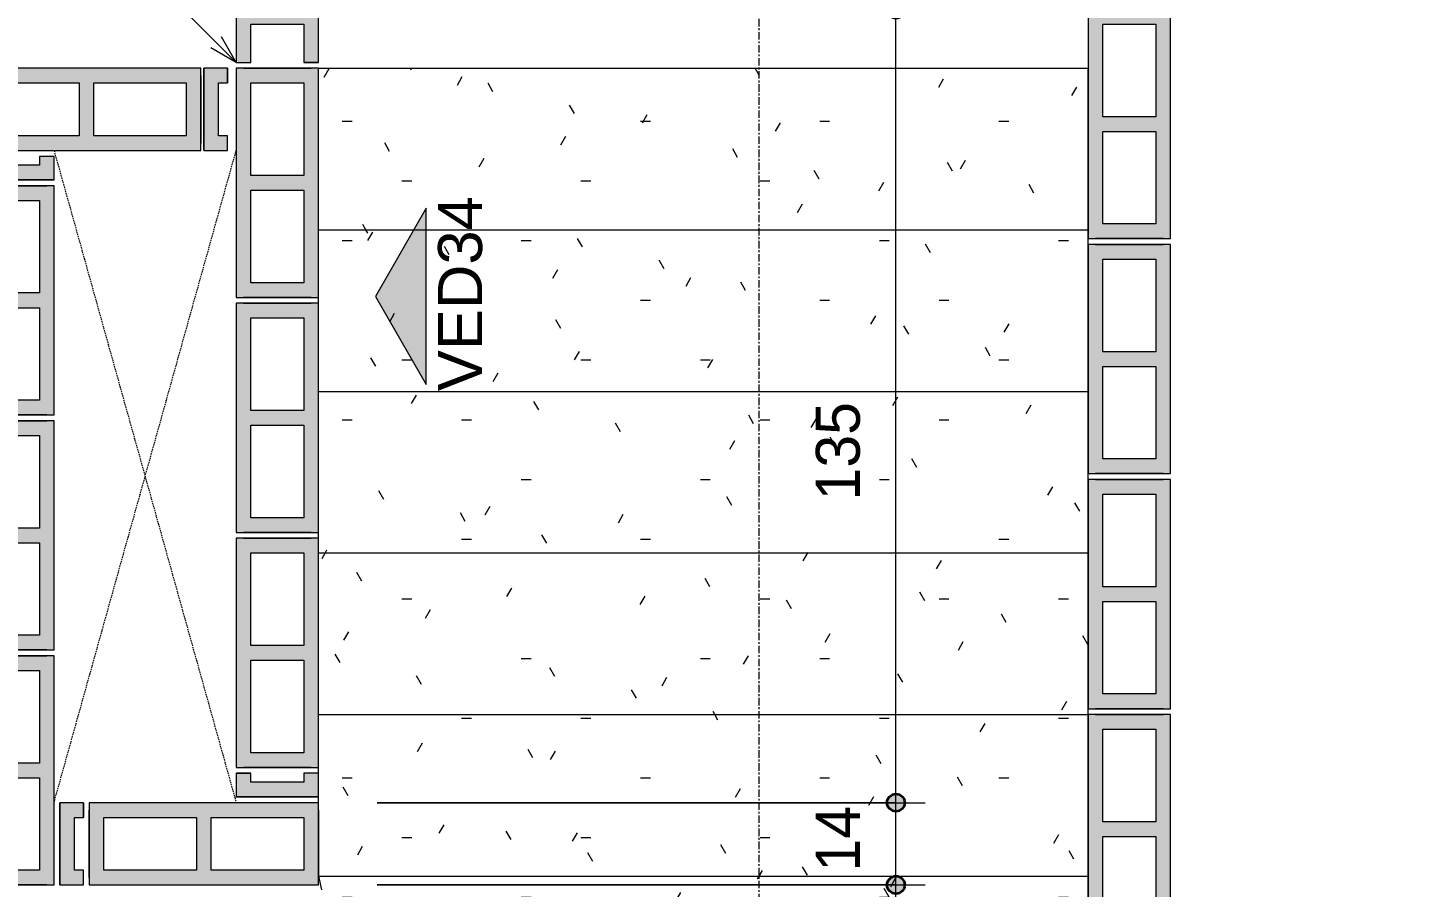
# Model space of a CAD drawing. Header units: centimetres. Extents: x 170 to 13828, y -2277 to 8860.
# Drawn here: x 12671.6 to 12906.6, y -435.2 to -288.8 of the extents above; entities that cross this region are included whole.
import ezdxf

# ---------------------------------------------------------------- set-up
doc = ezdxf.new("R2010")
doc.units = ezdxf.units.CM
doc.linetypes.add('Linha de eixo', pattern=[2.2225, 1.27, -0.3175, 0.3175, -0.3175])
doc.linetypes.add('Projeção', pattern=[0.396875, 0.238125, -0.15875])
for name, color, linetype, lineweight, true_color in [('A-ANNO-DIMS-1', 1, 'Continuous', 9, 0xff0000), ('A-DETL-1', 1, 'Continuous', 9, 0xff0000), ('G-ANNO-SYMB-1', 251, 'Continuous', 9, 0x646464), ('S-BEAM-3', 9, 'Continuous', 9, 0xc0c0c0), ('S-BEAM-5', 6, 'Continuous', 9, 0xff00ff)]:
    doc.layers.add(name, color=color, linetype=linetype, lineweight=lineweight, true_color=true_color)
for name, color, linetype, lineweight in [('A-ANNO-DIMS-50', 7, 'Continuous', 9), ('A-DETL-GENF', 7, 'Continuous', 9), ('A-FLOR-OVHD', 7, 'Projeção', 9), ('G-ANNO-SYMB', 7, 'Continuous', 9), ('S-BEAM', 7, 'Continuous', 9), ('S-BEAM-2', 7, 'Continuous', 13), ('S-GRID-1', 7, 'Linha de eixo', 9), ('S-STRS', 7, 'Continuous', 9), ('S-STRS-1', 7, 'Projeção', 9)]:
    doc.layers.add(name, color=color, linetype=linetype, lineweight=lineweight)
doc.styles.add('Arial_2', font='arial.ttf', dxfattribs={"height": 7.5})
doc.styles.add('Bahnschrift_13', font='', dxfattribs={"height": 7.5})
doc.styles.get('Bahnschrift_13').set_extended_font_data('Bahnschrift')
doc.dimstyles.new('COTA_ACUMULADA', dxfattribs={"dimscale": 30.48, "dimtxt": 8.33133, "dimasz": 0.049213, "dimexe": 0, "dimexo": 0.0625, "dimgap": 0.131234, "dimtad": 0, "dimjust": 2, "dimdec": 0, "dimzin": 0, "dimdsep": 46, "dimtxsty": 'Bahnschrift_13', "dimblk1": 'NONE', "dimblk2": 'OPEN30', "dimsah": 1, "dimcen": 0.09, "dimse1": 1, "dimsd1": 1, "dimazin": 0, "dimtfac": 1, "dimtdec": 4, "dimtix": 1, "dimtmove": 2, "dimatfit": 3, "dimfxl": 0, "dimfxlon": 1, "dimtvp": 1, "dimtolj": 1, "dimtzin": 0, "dimarcsym": 2})
doc.dimstyles.new('COTA_LINEAR', dxfattribs={"dimscale": 30.48, "dimtxt": 8.33133, "dimasz": 0.393701, "dimexe": 0.164042, "dimexo": 0.328084, "dimgap": 0.131234, "dimtad": 1, "dimdec": 0, "dimzin": 0, "dimdsep": 46, "dimtxsty": 'Bahnschrift_13', "dimblk1": 'DOTSMALL', "dimblk2": 'DOTSMALL', "dimsah": 1, "dimcen": 0.09, "dimdle": 0.164042, "dimazin": 0, "dimtfac": 1, "dimtdec": 4, "dimtix": 1, "dimtmove": 0, "dimatfit": 3, "dimfxl": 1, "dimtvp": 1, "dimtolj": 1, "dimtzin": 0, "dimarcsym": 2})
doc.dimstyles.new('COTA_LINEAR_1', dxfattribs={"dimscale": 30.48, "dimtxt": 8.33133, "dimasz": 0.393701, "dimexe": 0.164042, "dimexo": 0.328084, "dimgap": 0.131234, "dimtad": 1, "dimdec": 0, "dimzin": 0, "dimdsep": 46, "dimtxsty": 'Bahnschrift_13', "dimblk1": 'DOTSMALL', "dimblk2": 'DOTSMALL', "dimsah": 1, "dimcen": 0.09, "dimdle": 0.164042, "dimazin": 0, "dimtfac": 1, "dimtdec": 4, "dimtix": 1, "dimtmove": 2, "dimatfit": 3, "dimfxl": 1, "dimtvp": 1, "dimtolj": 1, "dimtzin": 0, "dimarcsym": 2})
pattern_1 = [(0, (12430.514, 0), (40.64, 10.16), [1.676, -28.804, 1.676, -28.804, -162.56]), (0, (12430.514, 0), (40.64, 10.16), [-60.96, 1.676, -59.284, 1.676, -28.804, -71.12]), (0, (12430.514, 0), (40.64, 10.16), [-152.4, 1.676, -18.644, 1.676, -49.124]), (120, (12445.754, 5.08), (-29.11882, 30.11527), [1.676, -28.804, 1.676, -28.804, -162.56]), (120, (12445.754, 5.08), (-29.11882, 30.11527), [-60.96, 1.676, -59.284, 1.676, -28.804, -71.12]), (120, (12445.754, 5.08), (-29.11882, 30.11527), [-152.4, 1.676, -18.644, 1.676, -49.124]), (240, (12450.834, 25.4), (-11.52118, -40.27527), [1.676, -28.804, 1.676, -28.804, -162.56]), (240, (12450.834, 25.4), (-11.52118, -40.27527), [-60.96, 1.676, -59.284, 1.676, -28.804, -71.12]), (240, (12450.834, 25.4), (-11.52118, -40.27527), [-152.4, 1.676, -18.644, 1.676, -49.124])]

# ---------------------------------------------------------------- blocks, each defined once
blk = doc.blocks.new('LEONE - BLOCO VEDAÇÃO 14X39X19 - LEONE - BLOCO VEDAÇÃO 14X39X19-2827593-COBERTURA - MODULAÇÃO 2ª FIADA')
at = {"layer": 'S-BEAM-5'}
h = blk.add_hatch(color=256, dxfattribs=at)
h.paths.add_polyline_path([(-19.5, 0), (-19.5, -7), (19.5, -7), (19.5, 7), (-19.5, 7), (-19.5, 4.5)])
h.paths.add_polyline_path([(-17, 4.5), (-1.25, 4.5), (-1.25, -4.5), (-17, -4.5)])
h.paths.add_polyline_path([(1.25, -4.5), (1.25, 4.5), (17, 4.5), (17, -4.5), (4.5, -4.5)])
at = {"layer": 'A-DETL-GENF'}
for p, q in [((19.5, 7), (-19.5, 7)), ((-19.5, 7), (-19.5, 0)), ((19.5, 0), (19.5, 7)), ((-17, -4.5), (-17, 4.5)), ((-17, 4.5), (-1.25, 4.5)), ((-1.25, 4.5), (-1.25, -4.5)), ((1.25, -4.5), (1.25, 4.5)), ((1.25, 4.5), (17, 4.5)), ((17, 4.5), (17, -4.5)), ((-19.5, 0), (-19.5, -7)), ((19.5, -7), (19.5, 0)), ((-1.25, -4.5), (-17, -4.5)), ((17, -4.5), (1.25, -4.5)), ((-19.5, -7), (19.5, -7))]:
    blk.add_line(p, q, dxfattribs=at)
at = {"layer": 'S-BEAM-2'}
for p, q in [((-19.5, 7), (-19.5, -7)), ((19.5, 7), (-19.5, 7)), ((-19.5, 7), (-19.5, -7)), ((-19.5, -5.75), (-19.5, 5.75)), ((19.5, -7), (19.5, 7)), ((19.5, -7), (19.5, 7)), ((19.5, 5.75), (19.5, -5.75)), ((-19.5, -7), (19.5, -7))]:
    blk.add_line(p, q, dxfattribs=at)
at = {"layer": 'S-BEAM-3'}
for p, q in [((-17, 4.5), (-1.25, 4.5)), ((-17, -4.5), (-17, 4.5)), ((-1.25, 4.5), (-1.25, -4.5)), ((1.25, 4.5), (17, 4.5)), ((1.25, -4.5), (1.25, 4.5)), ((17, 4.5), (17, -4.5)), ((-1.25, -4.5), (-17, -4.5)), ((17, -4.5), (1.25, -4.5))]:
    blk.add_line(p, q, dxfattribs=at)
blk = doc.blocks.new('LEONE - BLOCO VEDAÇÃO 14x04x19 - LEONE - BLOCO VEDAÇÃO 14x04x19-2838453-COBERTURA - MODULAÇÃO 2ª FIADA')
at = {"layer": 'S-BEAM-5'}
blk.add_hatch(color=256, dxfattribs=at).paths.add_polyline_path([(-2.5, 7), (-2.5, -7), (1.5, -7), (1.5, -4.5), (0, -4.5), (0, 4.5), (1.5, 4.5), (1.5, 7), (0, 7)])
at = {"layer": 'A-DETL-GENF'}
for p, q in [((1.5, 7), (-2.5, 7)), ((-2.5, 7), (-2.5, 0)), ((1.5, 4.5), (1.5, 7)), ((0, 4.5), (1.5, 4.5)), ((0, -4.5), (0, 4.5)), ((-2.5, 0), (-2.5, -7)), ((1.5, -4.5), (0, -4.5)), ((1.5, -7), (1.5, -4.5)), ((-2.5, -7), (1.5, -7))]:
    blk.add_line(p, q, dxfattribs=at)
at = {"layer": 'S-BEAM-2'}
for p, q in [((1.5, 7), (-2.5, 7)), ((-2.5, -7), (-2.5, 7)), ((1.5, 7), (1.5, 4.5)), ((1.5, -7), (1.5, -4.5)), ((-2.5, -7), (1.5, -7))]:
    blk.add_line(p, q, dxfattribs=at)
at = {"layer": 'S-BEAM-3'}
for p, q in [((0, -4.5), (0, 4.5)), ((0, 4.5), (1.5, 4.5)), ((1.5, -4.5), (0, -4.5))]:
    blk.add_line(p, q, dxfattribs=at)
blk = doc.blocks.new('LEONE - BLOCO VEDAÇÃO 14X39X19 - LEONE - BLOCO VEDAÇÃO 14X39X19-V7-COBERTURA - MODULAÇÃO 2ª FIADA')
at = {"layer": 'S-BEAM-5'}
h = blk.add_hatch(color=256, dxfattribs=at)
h.paths.add_polyline_path([(19.5, -7), (19.5, 7), (-19.5, 7), (-19.5, -7), (-0.77, -7)])
h.paths.add_polyline_path([(17, -4.5), (1.25, -4.5), (1.25, 4.5), (17, 4.5), (17, 2)])
h.paths.add_polyline_path([(-17, -4.5), (-17, 4.5), (-1.25, 4.5), (-1.25, -4.5)])
at = {"layer": 'A-DETL-GENF'}
for p, q in [((19.5, 7), (-19.5, 7)), ((-19.5, 7), (-19.5, 0)), ((19.5, 0), (19.5, 7)), ((-17, -4.5), (-17, 4.5)), ((-17, 4.5), (-1.25, 4.5)), ((-1.25, 4.5), (-1.25, -4.5)), ((1.25, -4.5), (1.25, 4.5)), ((1.25, 4.5), (17, 4.5)), ((17, 4.5), (17, -4.5)), ((-19.5, 0), (-19.5, -7)), ((19.5, -7), (19.5, 0)), ((-1.25, -4.5), (-17, -4.5)), ((17, -4.5), (1.25, -4.5)), ((-19.5, -7), (19.5, -7))]:
    blk.add_line(p, q, dxfattribs=at)
at = {"layer": 'S-BEAM-2'}
for p, q in [((-19.5, 7), (-19.5, -7)), ((19.5, 7), (-19.5, 7)), ((-19.5, 7), (-19.5, -7)), ((-19.5, -5.75), (-19.5, 5.75)), ((19.5, -7), (19.5, 7)), ((19.5, -7), (19.5, 7)), ((19.5, 5.75), (19.5, -5.75)), ((-19.5, -7), (19.5, -7))]:
    blk.add_line(p, q, dxfattribs=at)
at = {"layer": 'S-BEAM-3'}
for p, q in [((-17, 4.5), (-1.25, 4.5)), ((-17, -4.5), (-17, 4.5)), ((-1.25, 4.5), (-1.25, -4.5)), ((1.25, 4.5), (17, 4.5)), ((1.25, -4.5), (1.25, 4.5)), ((17, 4.5), (17, -4.5)), ((-1.25, -4.5), (-17, -4.5)), ((17, -4.5), (1.25, -4.5))]:
    blk.add_line(p, q, dxfattribs=at)
blk = doc.blocks.new('LEONE - BLOCO 14X39X1 - LEONE - BLOCO 14X39X19-2886981-COBERTURA - MODULAÇÃO 2ª FIADA')
at = {"layer": 'S-BEAM-3'}
h = blk.add_hatch(color=256, dxfattribs=at)
h.paths.add_polyline_path([(-3.78, -7), (19.5, -7), (19.5, 7), (-19.5, 7), (-19.5, -7)])
h.paths.add_polyline_path([(-3.78, -4.5), (-17, -4.5), (-17, 4.5), (-1.25, 4.5), (-1.25, -4.5)])
h.paths.add_polyline_path([(1.25, -4.5), (1.25, 4.5), (17, 4.5), (17, -4.5)])
at = {"layer": 'A-DETL-GENF'}
for p, q in [((19.5, 7), (-19.5, 7)), ((-19.5, 7), (-19.5, 0)), ((19.5, 0), (19.5, 7)), ((-17, -4.5), (-17, 4.5)), ((-17, 4.5), (-1.25, 4.5)), ((-1.25, 4.5), (-1.25, -4.5)), ((1.25, -4.5), (1.25, 4.5)), ((1.25, 4.5), (17, 4.5)), ((17, 4.5), (17, -4.5)), ((-19.5, 0), (-19.5, -7)), ((19.5, -7), (19.5, 0)), ((-1.25, -4.5), (-17, -4.5)), ((17, -4.5), (1.25, -4.5)), ((-19.5, -7), (19.5, -7))]:
    blk.add_line(p, q, dxfattribs=at)
at = {"layer": 'S-BEAM-2'}
for p, q in [((-19.5, 7), (-19.5, -7)), ((19.5, 7), (-19.5, 7)), ((-19.5, 5.75), (-19.5, -5.75)), ((-19.5, -5.75), (-19.5, 5.75)), ((19.5, -7), (19.5, 7)), ((19.5, -7), (19.5, 7)), ((19.5, 5.75), (19.5, -5.75)), ((-19.5, -7), (19.5, -7))]:
    blk.add_line(p, q, dxfattribs=at)
at = {"layer": 'S-BEAM-3'}
for p, q in [((-17, 4.5), (-1.25, 4.5)), ((-17, -4.5), (-17, 4.5)), ((-1.25, 4.5), (-1.25, -4.5)), ((1.25, 4.5), (17, 4.5)), ((1.25, -4.5), (1.25, 4.5)), ((17, 4.5), (17, -4.5)), ((-1.25, -4.5), (-17, -4.5)), ((17, -4.5), (1.25, -4.5))]:
    blk.add_line(p, q, dxfattribs=at)
blk = doc.blocks.new('LEONE - BLOCO VEDAÇÃO 14x09x1 - LEONE - BLOCO VEDAÇÃO 14x09x19-3306052-COBERTURA - MODULAÇÃO 2ª FIADA')
at = {"layer": 'S-BEAM-5'}
blk.add_hatch(color=256, dxfattribs=at).paths.add_polyline_path([(4.5, -7), (4.5, -4.5), (-2, -4.5), (-2, 4.5), (4.5, 4.5), (4.5, 7), (-4.5, 7), (-4.5, -7), (1.61, -7)])
at = {"layer": 'A-DETL-GENF'}
for p, q in [((-4.5, 7), (-4.5, 0)), ((0, 7), (-4.5, 7)), ((4.5, 7), (0, 7)), ((4.5, 4.5), (4.5, 7)), ((-2, -4.5), (-2, 4.5)), ((-2, 4.5), (4.5, 4.5)), ((-4.5, 0), (-4.5, -7)), ((4.5, -4.5), (-2, -4.5)), ((4.5, -7), (4.5, -4.5)), ((-4.5, -7), (0, -7)), ((0, -7), (4.5, -7))]:
    blk.add_line(p, q, dxfattribs=at)
at = {"layer": 'S-BEAM-2'}
for p, q in [((4.5, 7), (-4.5, 7)), ((-4.5, 7), (-4.5, -7)), ((-4.5, -7), (-4.5, 7)), ((-4.5, 5.75), (-4.5, -5.75)), ((-4.5, -5.75), (-4.5, 5.75)), ((4.5, 7), (4.5, 4.5)), ((4.5, -7), (4.5, -4.5)), ((-4.5, -7), (4.5, -7))]:
    blk.add_line(p, q, dxfattribs=at)
at = {"layer": 'S-BEAM-3'}
for p, q in [((-2, 4.5), (4.5, 4.5)), ((-2, -4.5), (-2, 4.5)), ((4.5, -4.5), (-2, -4.5))]:
    blk.add_line(p, q, dxfattribs=at)
blk = doc.blocks.new('Elevação - Número de detalhe-3354112-COBERTURA - MODULAÇÃO 2ª FIADA')
at = {"layer": 'G-ANNO-SYMB-1'}
blk.add_hatch(color=256, dxfattribs=at).paths.add_polyline_path([(0.3, 0), (-0.3, 0), (0, 0.1732)])
at = {"layer": 'G-ANNO-SYMB'}
for p, q in [((0, 0.1732), (-0.3, 0)), ((0.3, 0), (0, 0.1732)), ((-0.3, 0), (0.3, 0))]:
    blk.add_line(p, q, dxfattribs=at)
blk = doc.blocks.new('DIMBLOCK59-COBERTURA - MODULAÇÃO 2ª FIADA')
at = {"layer": 'A-ANNO-DIMS-50', "lineweight": 35, "true_color": 0xff0000}
h = blk.add_hatch(color=1, dxfattribs=at)
edge = h.paths.add_edge_path()
edge.add_arc((12866.14, -262.51), 1.5, 0, 360)
h = blk.add_hatch(color=1, dxfattribs=at)
edge = h.paths.add_edge_path()
edge.add_arc((13277.14, -262.51), 1.5, 0, 360)
at = {"layer": 'A-ANNO-DIMS-50', "color": 1, "true_color": 0xff0000}
for p, q in [((12866.14, -270.38), (12866.14, -257.51)), ((13277.14, -285.76), (13277.14, -257.51)), ((12866.14, -262.51), (13277.14, -262.51)), ((12866.14, -262.51), (12866.14, -270.38)), ((13277.14, -262.51), (13277.14, -285.76))]:
    blk.add_line(p, q, dxfattribs=at)
at = {"layer": 'A-ANNO-DIMS-50', "color": 1, "lineweight": 35, "true_color": 0xff0000}
for centre in [(12866.14, -262.51), (13277.14, -262.51)]:
    blk.add_circle(centre, 1.5, dxfattribs=at)
at = {"layer": 'A-ANNO-DIMS-50', "color": 0, "insert": (13065.14, -248.86), "char_height": 7.5, "width": 15.6023, "attachment_point": 1, "line_spacing_factor": 1.009858, "style": 'Bahnschrift_13'}
blk.add_mtext('411', dxfattribs=at)
blk = doc.blocks.new('_DotSmall')
at = {"color": 0, "linetype": 'ByBlock', "const_width": 0.5}
blk.add_lwpolyline([(-0.0625, 0, 1), (0.0625, 0, 1)], format="xyb", close=True, dxfattribs=at)
blk = doc.blocks.new('DIMBLOCK78-COBERTURA - MODULAÇÃO 2ª FIADA')
at = {"layer": 'A-ANNO-DIMS-50', "lineweight": 35, "true_color": 0xff0000}
h = blk.add_hatch(color=1, dxfattribs=at)
edge = h.paths.add_edge_path()
edge.add_arc((12819.43, -434.76), 1.5, 0, 360)
h = blk.add_hatch(color=1, dxfattribs=at)
edge = h.paths.add_edge_path()
edge.add_arc((12819.43, -495.76), 1.5, 0, 360)
at = {"layer": 'A-ANNO-DIMS-50', "color": 1, "true_color": 0xff0000}
for p, q in [((12731.14, -434.76), (12824.43, -434.76)), ((12819.43, -434.76), (12731.14, -434.76)), ((12819.43, -495.76), (12819.43, -434.76)), ((12847.11, -495.76), (12814.43, -495.76)), ((12819.43, -495.76), (12847.11, -495.76))]:
    blk.add_line(p, q, dxfattribs=at)
at = {"layer": 'A-ANNO-DIMS-50', "color": 1, "lineweight": 35, "true_color": 0xff0000}
for centre in [(12819.43, -434.76), (12819.43, -495.76)]:
    blk.add_circle(centre, 1.5, dxfattribs=at)
at = {"layer": 'A-ANNO-DIMS-50', "color": 0, "insert": (12805.79, -469.74), "char_height": 7.5, "width": 10.755, "attachment_point": 1, "rotation": 90, "line_spacing_factor": 1.009858, "style": 'Bahnschrift_13'}
blk.add_mtext('61', dxfattribs=at)
blk = doc.blocks.new('DIMBLOCK79-COBERTURA - MODULAÇÃO 2ª FIADA')
at = {"layer": 'A-ANNO-DIMS-50', "lineweight": 35, "true_color": 0xff0000}
h = blk.add_hatch(color=1, dxfattribs=at)
edge = h.paths.add_edge_path()
edge.add_arc((12819.43, -420.76), 1.5, 0, 360)
h = blk.add_hatch(color=1, dxfattribs=at)
edge = h.paths.add_edge_path()
edge.add_arc((12819.43, -434.76), 1.5, 0, 360)
at = {"layer": 'A-ANNO-DIMS-50', "color": 1, "true_color": 0xff0000}
for p, q in [((12731.14, -420.76), (12824.43, -420.76)), ((12819.43, -420.76), (12731.14, -420.76)), ((12819.43, -434.76), (12819.43, -420.76)), ((12731.14, -434.76), (12824.43, -434.76)), ((12819.43, -434.76), (12731.14, -434.76))]:
    blk.add_line(p, q, dxfattribs=at)
at = {"layer": 'A-ANNO-DIMS-50', "color": 1, "lineweight": 35, "true_color": 0xff0000}
for centre in [(12819.43, -420.76), (12819.43, -434.76)]:
    blk.add_circle(centre, 1.5, dxfattribs=at)
at = {"layer": 'A-ANNO-DIMS-50', "color": 0, "insert": (12805.79, -432.49), "char_height": 7.5, "width": 11.3609, "attachment_point": 1, "rotation": 90, "line_spacing_factor": 1.009858, "style": 'Bahnschrift_13'}
blk.add_mtext('14', dxfattribs=at)
blk = doc.blocks.new('DIMBLOCK80-COBERTURA - MODULAÇÃO 2ª FIADA')
at = {"layer": 'A-ANNO-DIMS-50', "lineweight": 35, "true_color": 0xff0000}
h = blk.add_hatch(color=1, dxfattribs=at)
edge = h.paths.add_edge_path()
edge.add_arc((12819.43, -285.76), 1.5, 0, 360)
h = blk.add_hatch(color=1, dxfattribs=at)
edge = h.paths.add_edge_path()
edge.add_arc((12819.43, -420.76), 1.5, 0, 360)
at = {"layer": 'A-ANNO-DIMS-50', "color": 1, "true_color": 0xff0000}
for p, q in [((12731.14, -285.76), (12824.43, -285.76)), ((12819.43, -285.76), (12731.14, -285.76)), ((12819.43, -420.76), (12819.43, -285.76)), ((12731.14, -420.76), (12824.43, -420.76)), ((12819.43, -420.76), (12731.14, -420.76))]:
    blk.add_line(p, q, dxfattribs=at)
at = {"layer": 'A-ANNO-DIMS-50', "color": 1, "lineweight": 35, "true_color": 0xff0000}
for centre in [(12819.43, -285.76), (12819.43, -420.76)]:
    blk.add_circle(centre, 1.5, dxfattribs=at)
at = {"layer": 'A-ANNO-DIMS-50', "color": 0, "insert": (12805.79, -369.31), "char_height": 7.5, "width": 17.723, "attachment_point": 1, "rotation": 90, "line_spacing_factor": 1.009858, "style": 'Bahnschrift_13'}
blk.add_mtext('135', dxfattribs=at)
blk = doc.blocks.new('DIMBLOCK125-COBERTURA - MODULAÇÃO 2ª FIADA')
at = {"layer": 'A-ANNO-DIMS-50', "color": 1, "true_color": 0xff0000}
for p, q in [((13277.14, -340.9), (13262.14, -336.88)), ((13227.14, -340.9), (13277.14, -340.9)), ((13277.14, -340.9), (13262.14, -344.92)), ((13277.14, -340.9), (13277.14, -340.9)), ((13277.14, -340.9), (13277.14, -340.9))]:
    blk.add_line(p, q, dxfattribs=at)
at = {"layer": 'A-ANNO-DIMS-50', "color": 0, "insert": (13261.24, -327.25), "char_height": 7.5, "width": 18.4804, "attachment_point": 1, "line_spacing_factor": 1.009858, "style": 'Bahnschrift_13'}
blk.add_mtext('481', dxfattribs=at)
blk = doc.blocks.new('_None')
blk = doc.blocks.new('_Open30')
at = {"color": 0, "linetype": 'ByBlock', "lineweight": -2}
for p, q in [((-1, 0.27), (0, 0)), ((0, 0), (-1, -0.27)), ((0, 0), (-1, 0))]:
    blk.add_line(p, q, dxfattribs=at)
blk = doc.blocks.new('DIMBLOCK126-COBERTURA - MODULAÇÃO 2ª FIADA')
at = {"layer": 'A-ANNO-DIMS-50', "color": 1, "true_color": 0xff0000}
for p, q in [((13607.14, -340.9), (13592.14, -336.88)), ((13557.14, -340.9), (13607.14, -340.9)), ((13607.14, -340.9), (13592.14, -344.92)), ((13607.14, -340.9), (13607.14, -340.9)), ((13607.14, -340.9), (13607.14, -340.9))]:
    blk.add_line(p, q, dxfattribs=at)
at = {"layer": 'A-ANNO-DIMS-50', "color": 0, "insert": (13593.64, -327.25), "char_height": 7.5, "width": 15.6023, "attachment_point": 1, "line_spacing_factor": 1.009858, "style": 'Bahnschrift_13'}
blk.add_mtext('811', dxfattribs=at)
blk = doc.blocks.new('DIMBLOCK137-COBERTURA - MODULAÇÃO 2ª FIADA')
at = {"layer": 'A-ANNO-DIMS-50', "color": 1, "true_color": 0xff0000}
for p, q in [((12761.8, -510.76), (12761.8, -560.76)), ((12761.8, -560.76), (12757.78, -545.76)), ((12761.8, -560.76), (12765.82, -545.76)), ((12761.8, -560.76), (12761.8, -560.76)), ((12761.8, -560.76), (12761.8, -560.76))]:
    blk.add_line(p, q, dxfattribs=at)
at = {"layer": 'A-ANNO-DIMS-50', "color": 0, "insert": (12748.15, -560.26), "char_height": 7.5, "width": 19.9952, "attachment_point": 1, "rotation": 90, "line_spacing_factor": 1.009858, "style": 'Bahnschrift_13'}
blk.add_mtext('427', dxfattribs=at)

msp = doc.modelspace()

# ---------------------------------------------------------------- hatches: boundary and pattern name
at = {"layer": 'S-STRS'}
h = msp.add_hatch(dxfattribs=at)
h.set_pattern_fill('FP_5', color=256, style=0, pattern_type=2)
h.set_pattern_definition(pattern_1)
h.paths.add_polyline_path([(12852.14, -323.26), (12852.14, -295.76), (12721.14, -295.76), (12721.14, -323.26), (12821.83, -323.26)])
h = msp.add_hatch(dxfattribs=at)
h.set_pattern_fill('FP_5', color=256, style=0, pattern_type=2)
h.set_pattern_definition(pattern_1)
h.paths.add_polyline_path([(12852.14, -350.76), (12852.14, -323.26), (12721.14, -323.26), (12721.14, -350.76), (12821.83, -350.76)])
h = msp.add_hatch(dxfattribs=at)
h.set_pattern_fill('FP_5', color=256, style=0, pattern_type=2)
h.set_pattern_definition(pattern_1)
h.paths.add_polyline_path([(12721.14, -378.26), (12852.14, -378.26), (12852.14, -350.76), (12721.14, -350.76), (12721.14, -375.76)])
h = msp.add_hatch(dxfattribs=at)
h.set_pattern_fill('FP_5', color=256, style=0, pattern_type=2)
h.set_pattern_definition(pattern_1)
h.paths.add_polyline_path([(12721.14, -405.76), (12852.14, -405.76), (12852.14, -378.26), (12721.14, -378.26), (12721.14, -396.51)])
h = msp.add_hatch(dxfattribs=at)
h.set_pattern_fill('FP_5', color=256, style=0, pattern_type=2)
h.set_pattern_definition(pattern_1)
h.paths.add_polyline_path([(12821.83, -433.26), (12852.14, -433.26), (12852.14, -405.76), (12721.14, -405.76), (12721.14, -433.26), (12727.86, -433.26)])
h = msp.add_hatch(dxfattribs=at)
h.set_pattern_fill('FP_4', color=256, style=0, pattern_type=2)
h.set_pattern_definition(pattern_1)
h.paths.add_polyline_path([(12852.14, -560.76), (12852.14, -433.26), (12721.14, -433.26), (12721.64, -435.6), (12721.64, -560.76), (12850.39, -560.76)])

# ---------------------------------------------------------------- linework, layer by layer
at = {"layer": 'A-DETL-1'}
for p, q in [((12694.77, -282.38), (12707.14, -294.76)), ((12707.14, -294.76), (12704.64, -290.43)), ((12707.14, -294.76), (12702.81, -292.26))]:
    msp.add_line(p, q, dxfattribs=at)
at = {"layer": 'A-FLOR-OVHD'}
for p, q in [((12676.14, -309.76), (12707.14, -420.76)), ((12676.14, -420.76), (12707.14, -309.76))]:
    msp.add_line(p, q, dxfattribs=at)
at = {"layer": 'S-GRID-1'}
msp.add_line((12796.14, -679.8), (12796.14, 927.57), dxfattribs=at)
at = {"layer": 'S-STRS'}
for p, q in [((12721.14, -295.76), (12852.14, -295.76)), ((12721.14, -323.26), (12721.14, -295.76)), ((12852.14, -323.26), (12852.14, -295.76)), ((12721.14, -350.76), (12721.14, -323.26)), ((12721.14, -323.26), (12852.14, -323.26)), ((12852.14, -350.76), (12852.14, -323.26)), ((12721.14, -378.26), (12721.14, -350.76)), ((12721.14, -350.76), (12852.14, -350.76)), ((12852.14, -378.26), (12852.14, -350.76)), ((12721.14, -405.76), (12721.14, -378.26)), ((12721.14, -378.26), (12852.14, -378.26)), ((12852.14, -405.76), (12852.14, -378.26)), ((12721.14, -433.26), (12721.14, -405.76)), ((12721.14, -405.76), (12852.14, -405.76)), ((12852.14, -433.26), (12852.14, -405.76)), ((12721.14, -433.26), (12721.64, -435.6)), ((12721.14, -433.26), (12852.14, -433.26)), ((12852.14, -560.76), (12852.14, -433.26))]:
    msp.add_line(p, q, dxfattribs=at)
at = {"layer": 'S-STRS-1'}
for p, q in [((12721.14, -323.26), (12852.14, -323.26)), ((12721.14, -350.76), (12852.14, -350.76)), ((12721.14, -378.26), (12852.14, -378.26)), ((12721.14, -405.76), (12852.14, -405.76)), ((12721.14, -433.26), (12852.14, -433.26))]:
    msp.add_line(p, q, dxfattribs=at)

# ---------------------------------------------------------------- block references
at = {"layer": 'G-ANNO-SYMB', "xscale": 49.99999999999998, "yscale": 49.99999999999998, "zscale": 49.99999999999998, "rotation": 89.99999999999991}
msp.add_blockref('Elevação - Número de detalhe-3354112-COBERTURA - MODULAÇÃO 2ª FIADA', (12739.49, -334.6), dxfattribs=at)
at = {"layer": 'S-BEAM'}
for name, p, rotation in [('LEONE - BLOCO VEDAÇÃO 14x09x1 - LEONE - BLOCO VEDAÇÃO 14x09x19-3306052-COBERTURA - MODULAÇÃO 2ª FIADA', (12714.14, -290.26), 269.9999999999997), ('LEONE - BLOCO 14X39X1 - LEONE - BLOCO 14X39X19-2886981-COBERTURA - MODULAÇÃO 2ª FIADA', (12859.14, -305.26), 89.99999999999974), ('LEONE - BLOCO VEDAÇÃO 14X39X19 - LEONE - BLOCO VEDAÇÃO 14X39X19-2827593-COBERTURA - MODULAÇÃO 2ª FIADA', (12714.14, -315.26), 89.9999999999999), ('LEONE - BLOCO VEDAÇÃO 14x04x19 - LEONE - BLOCO VEDAÇÃO 14x04x19-2838453-COBERTURA - MODULAÇÃO 2ª FIADA', (12669.14, -312.26), 89.9999999999999), ('LEONE - BLOCO VEDAÇÃO 14X39X19 - LEONE - BLOCO VEDAÇÃO 14X39X19-2827593-COBERTURA - MODULAÇÃO 2ª FIADA', (12669.14, -335.26), 89.9999999999999), ('LEONE - BLOCO 14X39X1 - LEONE - BLOCO 14X39X19-2886981-COBERTURA - MODULAÇÃO 2ª FIADA', (12859.14, -345.26), 89.99999999999974), ('LEONE - BLOCO VEDAÇÃO 14X39X19 - LEONE - BLOCO VEDAÇÃO 14X39X19-2827593-COBERTURA - MODULAÇÃO 2ª FIADA', (12714.14, -355.26), 89.9999999999999), ('LEONE - BLOCO VEDAÇÃO 14X39X19 - LEONE - BLOCO VEDAÇÃO 14X39X19-2827593-COBERTURA - MODULAÇÃO 2ª FIADA', (12669.14, -375.26), 89.9999999999999), ('LEONE - BLOCO 14X39X1 - LEONE - BLOCO 14X39X19-2886981-COBERTURA - MODULAÇÃO 2ª FIADA', (12859.14, -385.26), 89.99999999999974), ('LEONE - BLOCO VEDAÇÃO 14X39X19 - LEONE - BLOCO VEDAÇÃO 14X39X19-2827593-COBERTURA - MODULAÇÃO 2ª FIADA', (12714.14, -395.26), 89.9999999999999), ('LEONE - BLOCO VEDAÇÃO 14X39X19 - LEONE - BLOCO VEDAÇÃO 14X39X19-2827593-COBERTURA - MODULAÇÃO 2ª FIADA', (12669.14, -415.26), 89.9999999999999), ('LEONE - BLOCO 14X39X1 - LEONE - BLOCO 14X39X19-2886981-COBERTURA - MODULAÇÃO 2ª FIADA', (12859.14, -425.26), 89.99999999999974), ('LEONE - BLOCO VEDAÇÃO 14x04x19 - LEONE - BLOCO VEDAÇÃO 14x04x19-2838453-COBERTURA - MODULAÇÃO 2ª FIADA', (12714.14, -417.26), 89.99999999999996)]:
    msp.add_blockref(name, p, dxfattribs=dict(at, rotation=rotation))
for name, p in [('LEONE - BLOCO VEDAÇÃO 14X39X19 - LEONE - BLOCO VEDAÇÃO 14X39X19-V7-COBERTURA - MODULAÇÃO 2ª FIADA', (12681.64, -302.76)), ('LEONE - BLOCO VEDAÇÃO 14x04x19 - LEONE - BLOCO VEDAÇÃO 14x04x19-2838453-COBERTURA - MODULAÇÃO 2ª FIADA', (12704.14, -302.76)), ('LEONE - BLOCO VEDAÇÃO 14x04x19 - LEONE - BLOCO VEDAÇÃO 14x04x19-2838453-COBERTURA - MODULAÇÃO 2ª FIADA', (12679.64, -427.76)), ('LEONE - BLOCO VEDAÇÃO 14X39X19 - LEONE - BLOCO VEDAÇÃO 14X39X19-V7-COBERTURA - MODULAÇÃO 2ª FIADA', (12701.64, -427.76))]:
    msp.add_blockref(name, p, dxfattribs=at)

# ---------------------------------------------------------------- texts
at = {"layer": 'G-ANNO-SYMB', "insert": (12741.49, -350.72), "char_height": 7.5, "width": 40.4852, "attachment_point": 1, "rotation": 90, "style": 'Arial_2'}
msp.add_mtext('VED34', dxfattribs=at)

# ---------------------------------------------------------------- dimensions: what is measured, and where the dimension line sits
at = {"layer": 'A-ANNO-DIMS-1'}
for base, p1, p2, dimstyle, override, picture, middle in [((12761.8, -560.76), (12761.8, -133.76), (12761.8, -560.76), 'COTA_ACUMULADA', {"dimpost": '<>', "dimfxl": 427.001001}, 'DIMBLOCK137-COBERTURA - MODULAÇÃO 2ª FIADA', (12753.15, -550.26)), ((12819.43, -285.76), (12721.14, -420.76), (12721.14, -285.76), 'COTA_LINEAR_1', {"dimpost": '<>', "dimfxl": 135}, 'DIMBLOCK80-COBERTURA - MODULAÇÃO 2ª FIADA', (12810.79, -360.45))]:
    dim = msp.add_linear_dim(base=base, p1=p1, p2=p2, angle=90, dimstyle=dimstyle, override=override, dxfattribs=at)
    dim.commit()
    dim.dimension.update_dxf_attribs({"geometry": picture, "text_midpoint": middle, "dimtype": 160, "text_rotation": 90})
dim = msp.add_linear_dim(base=(13277.14, -262.51), p1=(12866.14, -260.38), p2=(13277.14, -295.76), dimstyle='COTA_LINEAR', override={"dimpost": '<>', "dimfxl": 412.519312}, dxfattribs=at)
dim.commit()
dim.dimension.update_dxf_attribs({"geometry": 'DIMBLOCK59-COBERTURA - MODULAÇÃO 2ª FIADA', "text_midpoint": (13071.64, -254.75)})
for base, p2, override, picture, middle in [((13277.14, -340.9), (13277.14, -340.9), {"dimpost": '<>', "dimfxl": 481}, 'DIMBLOCK125-COBERTURA - MODULAÇÃO 2ª FIADA', (13270.48, -332.25)), ((13607.14, -340.9), (13607.14, -340.9), {"dimpost": '<>', "dimfxl": 811}, 'DIMBLOCK126-COBERTURA - MODULAÇÃO 2ª FIADA', (13601.44, -332.25))]:
    dim = msp.add_linear_dim(base=base, p1=(12796.14, -340.9), p2=p2, dimstyle='COTA_ACUMULADA', override=override, dxfattribs=at)
    dim.commit()
    dim.dimension.update_dxf_attribs({"geometry": picture, "text_midpoint": middle, "dimtype": 160})
for base, p1, p2, override, picture, middle in [((12819.43, -420.76), (12721.14, -434.76), (12721.14, -420.76), {"dimpost": '<>', "dimfxl": 14}, 'DIMBLOCK79-COBERTURA - MODULAÇÃO 2ª FIADA', (12811.68, -427.76)), ((12819.43, -434.76), (12857.11, -495.76), (12721.14, -434.76), {"dimpost": '<>', "dimfxl": 149.026358}, 'DIMBLOCK78-COBERTURA - MODULAÇÃO 2ª FIADA', (12811.64, -465.26))]:
    dim = msp.add_linear_dim(base=base, p1=p1, p2=p2, angle=90, dimstyle='COTA_LINEAR', override=override, dxfattribs=at)
    dim.commit()
    dim.dimension.update_dxf_attribs({"geometry": picture, "text_midpoint": middle})

doc.saveas('drawing.dxf')
